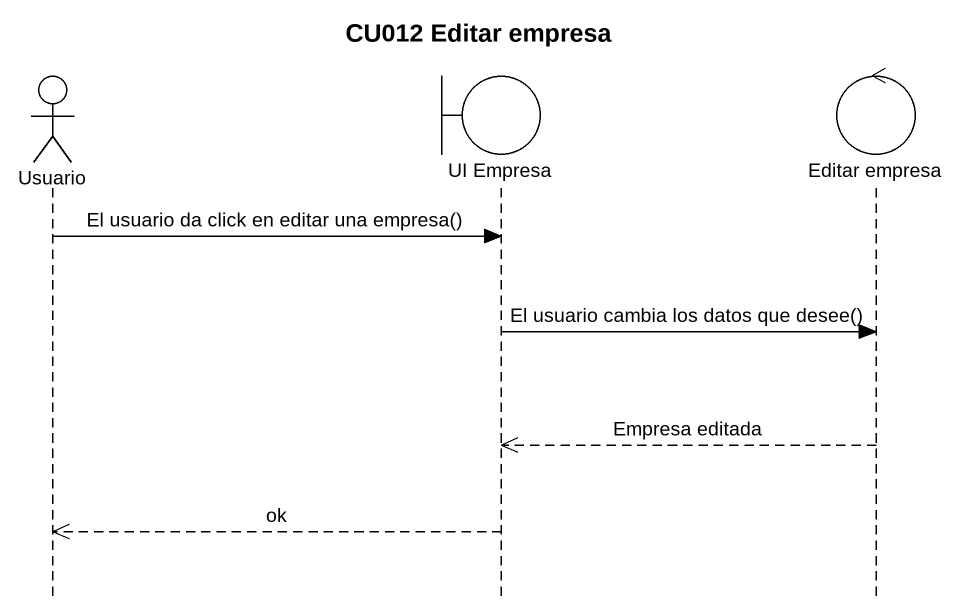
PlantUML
@startuml
title CU012 Editar empresa
hide footbox
actor Usuario
boundary "UI Empresa" as UI_Empresa
control "Editar empresa" as Editar_empresa

Usuario -> UI_Empresa : El usuario da click en editar una empresa()
UI_Empresa -> Editar_empresa : El usuario cambia los datos que desee()
Editar_empresa -->> UI_Empresa : Empresa editada
UI_Empresa -->> Usuario : ok
@enduml
